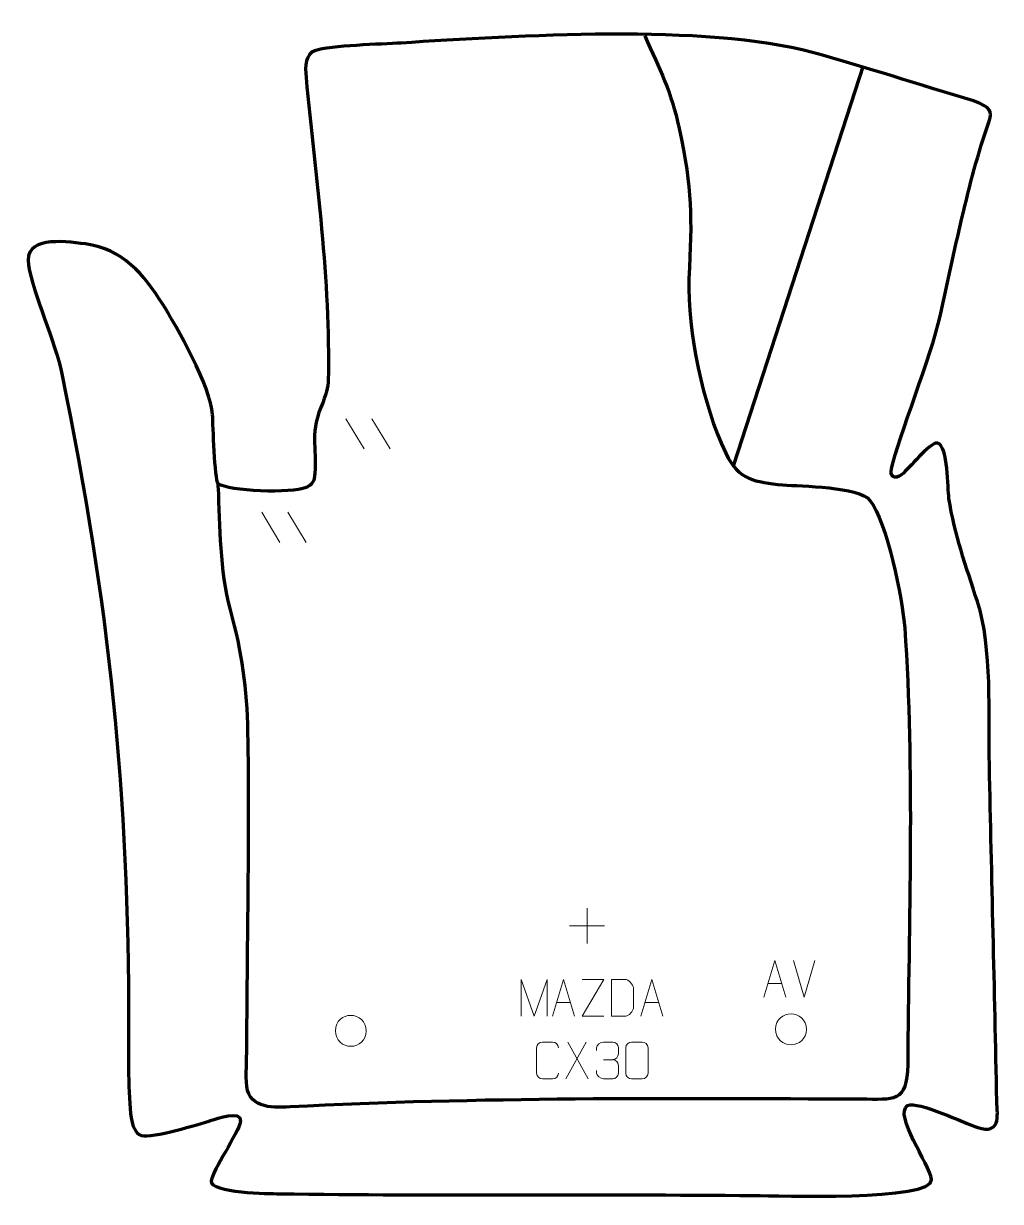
# Model space of a CAD drawing. Header units: millimetres. Extents: x -899 to -235, y 58 to 859.
import ezdxf

# ---------------------------------------------------------------- set-up
doc = ezdxf.new("R2010")
doc.units = ezdxf.units.MM
doc.header["$MEASUREMENT"] = 0
doc.layers.add('layer 2', color=7, linetype='Continuous')
doc.layers.add('layer 3', color=7, linetype='Continuous')

msp = doc.modelspace()

# ---------------------------------------------------------------- linework, layer by layer
at = {"layer": 'layer 2', "color": 142, "lineweight": 158}
msp.add_open_spline([(-476.9699, 850.3394), (-466.7038, 827.0652), (-459.1238, 812.9338), (-453.596, 787.3894), (-453.596, 787.3894), (-444.6734, 745.5796), (-444.8625, 727.3817), (-447.0573, 685.1932), (-447.0573, 685.1932), (-447.7522, 649.1262), (-437.6585, 599.1579), (-422.024, 566.6453), (-422.024, 566.6453), (-412.9803, 547.8387), (-402.1678, 547.3532), (-383.1527, 544.9842), (-383.1527, 544.9842), (-370.7623, 544.2613), (-331.4453, 543.8766), (-323.9775, 534.5486), (-323.9775, 534.5486), (-312.569, 520.2983), (-301.7924, 467.163), (-300.3927, 447.8399), (-300.3927, 447.8399), (-293.6666, 352.3884), (-297.6441, 246.9525), (-298.3492, 150.905), (-298.3492, 150.905), (-298.8508, 124.8047), (-307.184, 127.3037), (-330.3315, 127.4128), (-330.3315, 127.4128), (-456.5844, 128.0079), (-591.8899, 128.798), (-717.9327, 122.2138), (-717.9327, 122.2138), (-731.7843, 121.4903), (-747.3138, 121.3863), (-747.7086, 139.3378), (-747.7086, 139.3378), (-747.8935, 147.7453), (-747.4054, 157.1568), (-747.3714, 165.7641), (-747.3714, 165.7641), (-747.0937, 236.0775), (-745.4542, 306.393), (-746.6045, 376.7064), (-746.6045, 376.7064), (-747.099, 406.9066), (-750.6697, 430.8853), (-758.4397, 460.0429), (-758.4397, 460.0429), (-765.8812, 487.9679), (-765.3471, 515.7781), (-766.7619, 544.3199), (-766.7619, 544.3199), (-766.7619, 544.3199), (-766.8388, 545.8147), (-766.8388, 545.8147)], degree=3, knots=[0, 0, 0, 0, 0.0625, 0.0625, 0.0625, 0.0625, 0.125, 0.125, 0.125, 0.125, 0.1875, 0.1875, 0.1875, 0.1875, 0.25, 0.25, 0.25, 0.25, 0.3125, 0.3125, 0.3125, 0.3125, 0.375, 0.375, 0.375, 0.375, 0.4375, 0.4375, 0.4375, 0.4375, 0.5, 0.5, 0.5, 0.5, 0.5625, 0.5625, 0.5625, 0.5625, 0.625, 0.625, 0.625, 0.625, 0.6875, 0.6875, 0.6875, 0.6875, 0.75, 0.75, 0.75, 0.75, 0.8125, 0.8125, 0.8125, 0.8125, 0.875, 0.875, 0.875, 0.875, 1, 1, 1, 1], dxfattribs=at)
msp.add_open_spline([(-328.5339, 829.9366), (-328.5339, 829.9366), (-416.6143, 558.3593), (-416.6143, 558.3593)], degree=3, dxfattribs=at)
at = {"layer": 'layer 3', "color": 242, "lineweight": 158}
msp.add_open_spline([(-642.6886, 845.3856), (-565.1248, 850.365), (-435.6943, 858.6588), (-363.08, 839.0257), (-363.08, 839.0257), (-326.3491, 828.9504), (-290.1038, 816.8322), (-253.5366, 806.0471), (-253.5366, 806.0471), (-241.5858, 801.8657), (-240.7853, 798.9048), (-243.0616, 792.2756), (-243.0616, 792.2756), (-257.8643, 749.1679), (-266.3539, 704.0006), (-276.2653, 659.7351), (-276.2653, 659.7351), (-282.1689, 633.369), (-304.6803, 576.9981), (-309.3814, 556.0856), (-309.3814, 556.0856), (-310.454, 551.3144), (-307.6765, 547.8478), (-302.274, 552.2095), (-302.274, 552.2095), (-297.3029, 556.2229), (-283.7529, 573.555), (-278.579, 573.497), (-278.579, 573.497), (-278.579, 573.497), (-277.808, 573.4036), (-277.808, 573.4036), (-277.808, 573.4036), (-270.8289, 571.1842), (-271.1764, 542.8224), (-270.3139, 535.8756), (-270.3139, 535.8756), (-266.4972, 510.9909), (-258.6249, 489.4592), (-250.9609, 465.7413), (-250.9609, 465.7413), (-240.7872, 434.257), (-243.4612, 388.004), (-242.8407, 354.5066), (-242.8407, 354.5066), (-241.2671, 278.3944), (-239.2736, 202.3344), (-237.8156, 126.2068), (-237.8156, 126.2068), (-237.2226, 115.2144), (-235.3266, 103.6497), (-250.6763, 108.1164), (-250.6763, 108.1164), (-259.8671, 111.1432), (-291.2437, 126.4828), (-298.4488, 123.1346), (-298.4488, 123.1346), (-308.1286, 116.8897), (-283.2928, 82.9952), (-282.2193, 72.957), (-282.2193, 72.957), (-280.6148, 57.9528), (-388.297, 61.874), (-402.2249, 61.9948), (-402.2249, 61.9948), (-509.9326, 62.9757), (-617.7133, 61.6581), (-725.3946, 63.1886), (-725.3946, 63.1886), (-731.6274, 63.2843), (-772.6604, 63.6651), (-771.6195, 71.9462), (-771.6195, 71.9462), (-770.7499, 78.8646), (-753.1561, 104.4272), (-751.6876, 112.3343), (-751.6876, 112.3343), (-750.9627, 120.6461), (-768.1098, 114.0632), (-771.3621, 113.0899), (-771.3621, 113.0899), (-779.9063, 110.533), (-811.6835, 100.6399), (-819.1015, 102.7799), (-819.1015, 102.7799), (-823.257, 104.432), (-825.1596, 109.1786), (-825.9803, 114.8008), (-825.9803, 114.8008), (-828.226, 130.1851), (-827.7607, 158.325), (-827.7554, 175.3492), (-827.7554, 175.3492), (-827.7055, 336.05), (-840.5266, 461.3719), (-873.1036, 620.5134), (-873.1036, 620.5134), (-877.6222, 642.5874), (-892.277, 674.031), (-895.7517, 694.446), (-895.7517, 694.446), (-899.0878, 714.0463), (-873.0138, 710.9655), (-857.1031, 708.8528), (-857.1031, 708.8528), (-831.6332, 705.4708), (-817.3744, 688.1857), (-804.6991, 668.0897), (-804.6991, 668.0897), (-794.9648, 652.5968), (-771.8509, 611.6483), (-770.6693, 592.6805), (-770.6693, 592.6805), (-770.3009, 585.7303), (-769.3265, 549.0847), (-766.8388, 545.8147), (-766.8388, 545.8147), (-759.9031, 540.7969), (-716.8871, 538.9402), (-707.0807, 543.297), (-707.0807, 543.297), (-704.3779, 544.4979), (-702.1502, 546.3823), (-701.6914, 549.4565), (-701.6914, 549.4565), (-698.9023, 568.1436), (-705.0339, 578.4009), (-697.1277, 597.679), (-697.1277, 597.679), (-693.392, 606.7879), (-692.1685, 611.4302), (-692.0659, 616.1109), (-692.0659, 616.1109), (-690.5951, 683.1759), (-700.5111, 754.9868), (-707.1743, 821.9893), (-707.1743, 821.9893), (-707.9692, 829.9816), (-707.4826, 838.0446), (-701.0817, 840.2263), (-701.0817, 840.2263), (-690.7782, 843.7381), (-655.6166, 844.578), (-642.6886, 845.3856)], degree=3, knots=[0, 0, 0, 0, 0.02702703, 0.02702703, 0.02702703, 0.02702703, 0.05405405, 0.05405405, 0.05405405, 0.05405405, 0.08108108, 0.08108108, 0.08108108, 0.08108108, 0.10810811, 0.10810811, 0.10810811, 0.10810811, 0.13513514, 0.13513514, 0.13513514, 0.13513514, 0.16216216, 0.16216216, 0.16216216, 0.16216216, 0.18918919, 0.18918919, 0.18918919, 0.18918919, 0.21621622, 0.21621622, 0.21621622, 0.21621622, 0.24324324, 0.24324324, 0.24324324, 0.24324324, 0.27027027, 0.27027027, 0.27027027, 0.27027027, 0.2972973, 0.2972973, 0.2972973, 0.2972973, 0.32432432, 0.32432432, 0.32432432, 0.32432432, 0.35135135, 0.35135135, 0.35135135, 0.35135135, 0.37837838, 0.37837838, 0.37837838, 0.37837838, 0.40540541, 0.40540541, 0.40540541, 0.40540541, 0.43243243, 0.43243243, 0.43243243, 0.43243243, 0.45945946, 0.45945946, 0.45945946, 0.45945946, 0.48648649, 0.48648649, 0.48648649, 0.48648649, 0.51351351, 0.51351351, 0.51351351, 0.51351351, 0.54054054, 0.54054054, 0.54054054, 0.54054054, 0.56756757, 0.56756757, 0.56756757, 0.56756757, 0.59459459, 0.59459459, 0.59459459, 0.59459459, 0.62162162, 0.62162162, 0.62162162, 0.62162162, 0.64864865, 0.64864865, 0.64864865, 0.64864865, 0.67567568, 0.67567568, 0.67567568, 0.67567568, 0.7027027, 0.7027027, 0.7027027, 0.7027027, 0.72972973, 0.72972973, 0.72972973, 0.72972973, 0.75675676, 0.75675676, 0.75675676, 0.75675676, 0.78378378, 0.78378378, 0.78378378, 0.78378378, 0.81081081, 0.81081081, 0.81081081, 0.81081081, 0.83783784, 0.83783784, 0.83783784, 0.83783784, 0.86486486, 0.86486486, 0.86486486, 0.86486486, 0.89189189, 0.89189189, 0.89189189, 0.89189189, 0.91891892, 0.91891892, 0.91891892, 0.91891892, 0.94594595, 0.94594595, 0.94594595, 0.94594595, 1, 1, 1, 1], dxfattribs=at)
at = {"layer": 'layer 3', "color": 250, "lineweight": 9}
for points in [[(-680.1193, 590.0365), (-680.1193, 590.0365), (-667.755, 569.4922), (-667.755, 569.4922)], [(-662.3894, 590.0365), (-662.3894, 590.0365), (-650.0251, 569.4922), (-650.0251, 569.4922)], [(-737.2694, 526.5365), (-737.2694, 526.5365), (-724.9051, 505.9922), (-724.9051, 505.9922)], [(-719.5395, 526.5365), (-719.5395, 526.5365), (-707.1752, 505.9922), (-707.1752, 505.9922)], [(-516.2455, 257.3194), (-516.2455, 257.3194), (-516.2455, 233.3415), (-516.2455, 233.3415)], [(-528.2344, 245.3304), (-528.2344, 245.3304), (-504.2565, 245.3304), (-504.2565, 245.3304)], [(-368.6511, 196.8703), (-368.6511, 196.8703), (-375.9729, 221.8239), (-375.9729, 221.8239)], [(-361.3292, 221.8239), (-361.3292, 221.8239), (-368.651, 196.8703), (-368.651, 196.8703)], [(-393.288, 206.127), (-393.288, 206.127), (-383.7923, 206.127), (-383.7923, 206.127)], [(-536.9302, 193.1966), (-536.9302, 193.1966), (-527.4345, 193.1966), (-527.4345, 193.1966)], [(-476.9302, 193.1966), (-476.9302, 193.1966), (-467.4345, 193.1966), (-467.4345, 193.1966)], [(-516.9044, 166.2557), (-516.9044, 166.2557), (-530.645, 141.3599), (-530.645, 141.3599)], [(-529.1904, 166.2557), (-529.1904, 166.2557), (-515.4498, 141.3022), (-515.4498, 141.3022)], [(-504.975, 154.3262), (-504.975, 154.3262), (-498.7786, 154.3262), (-498.7786, 154.3262)]]:
    msp.add_open_spline(points, degree=3, dxfattribs=at)
for points, knots in [([(-396.0106, 196.8776), (-396.0106, 196.8776), (-388.6396, 221.8311), (-388.6396, 221.8311), (-388.6396, 221.8311), (-388.6396, 221.8311), (-381.0697, 196.8776), (-381.0697, 196.8776)], [0, 0, 0, 0, 0.33333333, 0.33333333, 0.33333333, 0.33333333, 1, 1, 1, 1]), ([(-561.0248, 183.945), (-561.0248, 183.945), (-561.0248, 208.9029), (-561.0248, 208.9029), (-561.0248, 208.9029), (-561.0248, 208.9029), (-552.0997, 183.945), (-552.0997, 183.945), (-552.0997, 183.945), (-552.0997, 183.945), (-543.3398, 208.9024), (-543.3398, 208.9024), (-543.3398, 208.9024), (-543.3398, 208.9024), (-543.3398, 183.945), (-543.3398, 183.945)], [0, 0, 0, 0, 0.2, 0.2, 0.2, 0.2, 0.4, 0.4, 0.4, 0.4, 0.6, 0.6, 0.6, 0.6, 1, 1, 1, 1]), ([(-539.6528, 183.9472), (-539.6528, 183.9472), (-532.2818, 208.9007), (-532.2818, 208.9007), (-532.2818, 208.9007), (-532.2818, 208.9007), (-524.7119, 183.9472), (-524.7119, 183.9472)], [0, 0, 0, 0, 0.33333333, 0.33333333, 0.33333333, 0.33333333, 1, 1, 1, 1]), ([(-504.8849, 183.9452), (-504.8849, 183.9452), (-519.5039, 183.9452), (-519.5039, 183.9452), (-519.5039, 183.9452), (-519.5039, 183.9452), (-504.8606, 208.9026), (-504.8606, 208.9026), (-504.8606, 208.9026), (-504.8606, 208.9026), (-519.5039, 208.9026), (-519.5039, 208.9026)], [0, 0, 0, 0, 0.25, 0.25, 0.25, 0.25, 0.5, 0.5, 0.5, 0.5, 1, 1, 1, 1]), ([(-499.5745, 183.9753), (-497.2427, 183.9757), (-492.2925, 183.9517), (-489.961, 183.9514), (-489.961, 183.9514), (-488.036, 183.846), (-484.7174, 187.3876), (-484.7286, 189.4049), (-484.7286, 189.4049), (-484.729, 195.175), (-484.729, 197.3447), (-484.7286, 203.114), (-484.7286, 203.114), (-484.7329, 205.2521), (-488.1074, 208.9122), (-490.2598, 208.8987), (-490.2598, 208.8987), (-492.5855, 208.8987), (-497.3098, 208.8987), (-499.6359, 208.8987), (-499.6359, 208.8987), (-499.6355, 203.1518), (-499.5742, 189.7226), (-499.5745, 183.9753)], [0, 0, 0, 0, 0.14285714, 0.14285714, 0.14285714, 0.14285714, 0.28571429, 0.28571429, 0.28571429, 0.28571429, 0.42857143, 0.42857143, 0.42857143, 0.42857143, 0.57142857, 0.57142857, 0.57142857, 0.57142857, 0.71428571, 0.71428571, 0.71428571, 0.71428571, 1, 1, 1, 1]), ([(-479.6528, 183.9472), (-479.6528, 183.9472), (-472.2818, 208.9007), (-472.2818, 208.9007), (-472.2818, 208.9007), (-472.2818, 208.9007), (-464.7119, 183.9472), (-464.7119, 183.9472)], [0, 0, 0, 0, 0.33333333, 0.33333333, 0.33333333, 0.33333333, 1, 1, 1, 1]), ([(-687.2255, 174.0109), (-687.1548, 180.6513), (-681.8808, 184.4973), (-676.7255, 184.4003), (-676.7255, 184.4003), (-671.5702, 184.4973), (-666.2962, 180.4339), (-666.2255, 173.7935), (-666.2255, 173.7935), (-666.5957, 167.4642), (-671.0376, 163.4335), (-676.7255, 163.4041), (-676.7255, 163.4041), (-681.8808, 163.3071), (-687.1548, 167.3705), (-687.2255, 174.0109)], [0, 0, 0, 0, 0.2, 0.2, 0.2, 0.2, 0.4, 0.4, 0.4, 0.4, 0.6, 0.6, 0.6, 0.6, 1, 1, 1, 1]), ([(-388.1141, 175.0692), (-388.0434, 181.7096), (-382.7694, 185.5556), (-377.6141, 185.4586), (-377.6141, 185.4586), (-372.4588, 185.5556), (-367.1848, 181.4922), (-367.1141, 174.8518), (-367.1141, 174.8518), (-367.4843, 168.5225), (-371.9262, 164.4918), (-377.6141, 164.4624), (-377.6141, 164.4624), (-382.7694, 164.3654), (-388.0434, 168.4288), (-388.1141, 175.0692)], [0, 0, 0, 0, 0.2, 0.2, 0.2, 0.2, 0.4, 0.4, 0.4, 0.4, 0.6, 0.6, 0.6, 0.6, 1, 1, 1, 1]), ([(-535.6244, 145.1199), (-535.7642, 142.7965), (-537.4414, 141.3169), (-539.5891, 141.3061), (-539.5891, 141.3061), (-541.921, 141.3065), (-544.2529, 141.3065), (-546.5844, 141.3061), (-546.5844, 141.3061), (-548.5094, 141.2007), (-550.4815, 143.0852), (-550.4703, 145.1025), (-550.4703, 145.1025), (-550.4699, 150.8726), (-550.4699, 156.6423), (-550.4703, 162.4116), (-550.4703, 162.4116), (-550.4661, 164.5497), (-548.7194, 166.2689), (-546.567, 166.2554), (-546.567, 166.2554), (-544.2413, 166.2554), (-541.9152, 166.2554), (-539.5891, 166.2554), (-539.5891, 166.2554), (-537.6425, 166.2909), (-535.6511, 164.7994), (-535.6244, 162.3618)], [0, 0, 0, 0, 0.125, 0.125, 0.125, 0.125, 0.25, 0.25, 0.25, 0.25, 0.375, 0.375, 0.375, 0.375, 0.5, 0.5, 0.5, 0.5, 0.625, 0.625, 0.625, 0.625, 0.75, 0.75, 0.75, 0.75, 1, 1, 1, 1]), ([(-509.6847, 160.5714), (-509.6847, 160.5714), (-509.6847, 162.4286), (-509.6847, 162.4286), (-509.6847, 162.4286), (-509.699, 164.1705), (-507.0345, 166.2886), (-504.9754, 166.2659), (-504.9754, 166.2659), (-502.9113, 166.2659), (-500.8473, 166.2659), (-498.7836, 166.2659), (-498.7836, 166.2659), (-496.5891, 166.2747), (-494.9908, 164.4279), (-494.9464, 162.5158), (-494.9464, 162.5158), (-494.9468, 161.0807), (-494.9468, 159.6456), (-494.9464, 158.2101), (-494.9464, 158.2101), (-494.995, 156.5566), (-496.5976, 154.3266), (-498.7959, 154.3366), (-498.7959, 154.3366), (-496.5922, 154.3254), (-494.9842, 152.5222), (-494.9302, 150.4627), (-494.9302, 150.4627), (-494.9306, 148.678), (-494.9306, 146.8933), (-494.9302, 145.1082), (-494.9302, 145.1082), (-494.9201, 143.0468), (-496.975, 141.2837), (-498.7959, 141.2918), (-498.7959, 141.2918), (-500.8612, 141.2921), (-502.9264, 141.2921), (-504.992, 141.2918), (-504.992, 141.2918), (-507.1606, 141.3033), (-509.6916, 143.7035), (-509.7102, 145.1653), (-509.7102, 145.1653), (-509.7102, 145.1653), (-509.7102, 147.0739), (-509.7102, 147.0739)], [0, 0, 0, 0, 0.07692308, 0.07692308, 0.07692308, 0.07692308, 0.15384615, 0.15384615, 0.15384615, 0.15384615, 0.23076923, 0.23076923, 0.23076923, 0.23076923, 0.30769231, 0.30769231, 0.30769231, 0.30769231, 0.38461538, 0.38461538, 0.38461538, 0.38461538, 0.46153846, 0.46153846, 0.46153846, 0.46153846, 0.53846154, 0.53846154, 0.53846154, 0.53846154, 0.61538462, 0.61538462, 0.61538462, 0.61538462, 0.69230769, 0.69230769, 0.69230769, 0.69230769, 0.76923077, 0.76923077, 0.76923077, 0.76923077, 0.84615385, 0.84615385, 0.84615385, 0.84615385, 1, 1, 1, 1]), ([(-485.9008, 166.2782), (-483.5347, 166.2782), (-481.1682, 166.2782), (-478.8017, 166.2782), (-478.8017, 166.2782), (-476.8212, 166.3138), (-474.7952, 164.8195), (-474.7681, 162.3774), (-474.7681, 162.3774), (-474.7685, 156.62), (-474.7685, 150.8622), (-474.7681, 145.104), (-474.7681, 145.104), (-474.9102, 142.7764), (-476.6166, 141.2941), (-478.8017, 141.2833), (-478.8017, 141.2833), (-481.1741, 141.2837), (-483.5465, 141.2837), (-485.9185, 141.2833), (-485.9185, 141.2833), (-487.877, 141.1777), (-489.8834, 143.0656), (-489.872, 145.0866), (-489.872, 145.0866), (-489.8716, 150.8672), (-489.8716, 156.6475), (-489.872, 162.4273), (-489.872, 162.4273), (-489.8677, 164.5693), (-488.0906, 166.2918), (-485.9008, 166.2782)], [0, 0, 0, 0, 0.11111111, 0.11111111, 0.11111111, 0.11111111, 0.22222222, 0.22222222, 0.22222222, 0.22222222, 0.33333333, 0.33333333, 0.33333333, 0.33333333, 0.44444444, 0.44444444, 0.44444444, 0.44444444, 0.55555556, 0.55555556, 0.55555556, 0.55555556, 0.66666667, 0.66666667, 0.66666667, 0.66666667, 0.77777778, 0.77777778, 0.77777778, 0.77777778, 1, 1, 1, 1])]:
    msp.add_open_spline(points, degree=3, knots=knots, dxfattribs=at)

doc.saveas('drawing.dxf')
